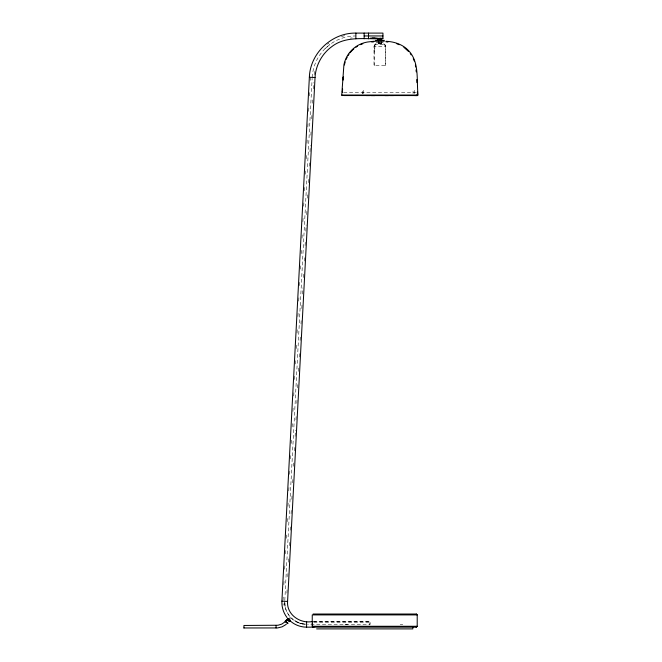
<?xml version="1.0" encoding="UTF-8"?>
<svg xmlns="http://www.w3.org/2000/svg" width="662" height="662" viewBox="0 0 662 662"><rect width="100%" height="100%" fill="white"/><g stroke="black" fill="none" stroke-linecap="round" stroke-linejoin="round"><path stroke-width="0.5" stroke-dasharray="3.31 2.48" d="M374.518 51.239L374.866 45.281A2.102 2.102 0 0 1 376.62 44.329L383.182 44.329A2.102 2.102 0 0 1 384.663 44.95L385.284 46.431L385.284 65.679M381.643 42.633L381.651 41.491M283.046 600.169L283.212 597.074M283.857 584.703L284.072 580.574M284.668 569.229L284.941 564.074M285.479 553.763L285.694 549.634M286.29 538.297L286.505 534.168M287.151 521.788L287.374 517.667M287.962 506.322L288.235 501.167M288.773 490.856L288.996 486.727M289.642 474.356L289.857 470.227M290.452 458.882L290.668 454.761M291.263 443.416L291.537 438.261M292.124 426.916L292.397 421.752M292.935 411.441L293.15 407.32M293.746 395.975L293.961 391.846M294.615 379.475L294.83 375.346M295.426 364.001L295.691 358.845M296.237 348.535L296.452 344.406M297.048 333.06L297.263 328.94M297.908 316.56L298.123 312.439M298.719 301.094L298.992 295.939M299.53 285.62L299.745 281.499M300.399 269.12L300.614 264.999M301.21 253.654L301.425 249.524M302.021 238.188L302.286 233.024M302.882 221.679L303.155 216.524M303.692 206.213L303.908 202.092M304.503 190.747L304.719 186.618M305.372 174.247L305.587 170.117M306.183 158.772L306.448 153.617M306.994 143.306L307.209 139.177M307.855 126.806L308.02 123.711M308.666 111.332L308.881 107.211M309.477 95.866L309.75 90.711M310.288 80.392L310.453 77.297M285.049 606.226L284.743 601.295L312.141 78.422M286.919 593.135L287.134 589.006M287.78 576.635L287.945 573.54M288.533 562.195L288.806 557.04M289.402 545.695L289.617 541.566M290.204 530.229L290.477 525.065M291.073 513.72L291.288 509.599M291.826 499.289L292.099 494.133M292.687 482.788L292.96 477.625M293.547 466.288L293.771 462.159M294.358 450.814L294.573 446.693M295.111 436.374L295.442 430.184M295.98 419.873L296.245 414.718M296.841 403.373L297.056 399.252M297.652 387.907L297.917 382.752M298.512 371.407L298.728 367.278M299.265 356.967L299.538 351.812M300.126 340.467L300.399 335.311M300.995 323.966L301.21 319.837M301.798 308.492L302.021 304.371M302.559 294.052L302.882 287.871M303.419 277.552L303.692 272.396M304.28 261.051L304.495 256.93M305.091 245.585L305.364 240.43M305.844 231.146L306.167 224.956M306.705 214.645L306.978 209.49M307.573 198.145L307.838 192.99M308.376 182.671L308.649 177.515M309.245 166.17L309.46 162.049M309.998 151.73L310.321 145.549M310.859 135.23L311.132 130.075M311.719 118.73L311.992 113.574M312.53 103.264L312.803 98.108M313.283 88.824L313.614 82.634M312.199 77.396L312.456 74.525A43.733 43.733 0 0 1 325.009 48.707L329.933 44.486A43.733 43.733 0 0 1 353.003 36.046L355.875 35.947M373.997 46.431L374.667 44.685L376.14 43.849L383.662 43.849L385.45 45.124L385.805 65.679L373.997 65.679L373.997 46.431L385.805 46.431M314.185 74.732L314.798 71.024M374.866 45.281L374.518 65.679M325.009 48.707L329.957 44.462M327.508 44.213L328.906 43.063M341.451 36.584L344.737 35.591M350.314 38.106L352.184 37.899M376.115 42.633L382.967 42.633L382.967 41.565M343.636 92.738L416.166 92.738M313.275 621.279L370.075 621.246L370.075 624.307L307.598 624.307M313.722 621.461L369.851 621.461L369.851 624.953M313.722 622.561L369.851 622.561M345.034 624.523L347.649 624.523M400.171 624.523L402.794 624.523M296.957 622.048L300.052 623.314L306.58 624.307C294.855 624.547 284.288 614.013 284.776 602.255M289.277 618.01L290.064 618.2L289.402 618.027M303.295 624.034L298.976 622.917L293.158 619.673M383.662 43.849L384.49 44.155M384.663 44.95L385.284 46.431M385.45 45.124L385.764 45.951M290.577 618.614L290.784 619.185M282.988 603.554L283.146 605.142M284.743 601.295L284.842 604.588A21.863 21.863 0 0 0 302.766 623.968M381.204 41.772L381.204 43.808M414.379 93.607L414.379 90.115L413.08 90.115L413.063 93.607M381.643 41.772L381.643 43.808M380.749 41.772L380.749 43.808M379.905 41.772L379.905 43.808M379.053 41.772L379.053 43.808M378.73 41.565L378.73 42.633M378.598 41.772L378.598 43.808M378.159 40.754L378.159 43.808M363.645 93.607L363.645 90.115L362.337 90.115L362.346 93.607M362.668 92.738L362.668 93.607M374.965 44.395A2.756 2.756 0 0 1 376.14 43.849"/><path stroke-width="0.99" d="M312.704 621.461C300.382 624.092 286.481 614.692 287.581 601.444L315.038 77.537C315.675 65.497 321.881 53.887 331.629 46.762C344.621 36.476 361.982 38.859 377.348 38.777L382.95 38.338L382.95 33.1L355.875 33.1C331.861 32.612 310.13 53.241 309.361 77.247L281.904 601.146C281.607 607.013 283.46 612.929 287.051 617.58M341.741 95.113L342.535 95.543L343.024 94.923L342.453 95.56L341.741 95.113L343.901 64.901A28.772 28.772 0 0 1 367.617 42.004L373.74 41.276L384.274 41.16L384.274 40.341L375.528 40.341M342.403 91.993L342.568 89.014L342.428 92.026M285.231 621.171L287.846 618.556L289.236 619.227L290.304 621.022L289.236 619.227L288.069 618.622M285.694 621.014L287.987 618.722L288.458 618.912M285.843 621.171L287.556 619.789M343.752 95.038L417.507 95.038L417.408 91.902M285.537 621.477L281.797 624.101L278.015 625.242L243.93 625.466L243.93 628.023M286.249 624.374L282.202 626.806L277.618 627.948L243.93 627.965M377.357 38.106L370.48 38.115M377.654 38.628L382.95 38.338M371.754 42.045L373.782 41.805M416.125 627.154L417.209 626.277L417.209 614.907L416.332 614.03L313.109 614.03M384.986 95.576L393.675 95.551M364.15 35.947L382.95 35.947M372.267 38.106L375.081 38.106M378.159 39.43L381.643 39.43M377.712 39.877L382.09 39.877M343.934 95.551L369.611 95.551M371.217 95.576L388.586 95.576M390.199 95.551L417.35 95.576L418.07 95.113C416.29 80.102 419.956 61.351 407.651 49.716C401.9 44.106 393.907 41.656 386.029 41.276M416.332 614.03L417.209 614.907L312.257 614.907L312.241 621.279L312.323 626.277L417.209 626.277L416.332 627.154L306.58 627.154C300.705 627.137 294.888 624.978 290.436 621.146M316.61 628.9L412.831 628.9L412.831 627.154M312.323 626.277L312.687 626.964L313.978 627.154M366.136 95.551L374.816 95.576M414.685 95.551L417.35 95.576L416.762 94.923M315.038 77.537L309.361 77.247M281.904 601.146L287.581 601.444M385.987 41.805L387.998 42.045M312.315 623.132L312.381 626.542L313.184 627.146M288.02 618.606L288.582 618.829M396.877 43.783L399.252 44.735M312.687 626.964L313.118 627.146M403.861 47.275L408.462 51.421M288.318 620.551L287.242 619.475L287.97 620.203M288.144 620.377L289.393 621.626L289.046 621.279M286.092 621.419C283.841 619.16 289.757 625.085 287.407 622.735M285.264 621.204L285.694 621.643M285.835 621.775L286.629 622.578M286.977 622.925L287.697 623.645L285.239 621.188M285.959 621.899L286.464 622.412M410.225 53.415L411.168 54.888M413.27 58.67L414.304 61.02M289.989 620.509L287.987 618.722L290.138 620.873M415.388 65L415.645 66.961M416.017 69.907L416.266 71.877M416.762 79.581L416.928 82.659M381.461 39.877L381.461 40.754M380.749 37.982L380.749 40.754M379.053 37.982L379.053 40.754M378.341 39.877L378.341 40.754M368.519 33.1L368.519 38.785M364.15 33.1L364.15 38.785M355.875 33.1L355.875 38.785M306.58 621.461L306.58 627.154M276.071 625.466L276.071 627.965M344.414 65A28.243 28.243 0 0 1 345.175 61.996M346.118 59.423A28.243 28.243 0 0 1 347.219 57.106M348.096 55.583A28.243 28.243 0 0 1 349.064 54.119M350.124 52.712A28.243 28.243 0 0 1 353.831 48.905M355.941 47.275A28.243 28.243 0 0 1 357.406 46.315M360.484 44.685A28.243 28.243 0 0 1 362.875 43.733M343.239 77.082L343.073 80.069L343.247 77.09"/></g></svg>
